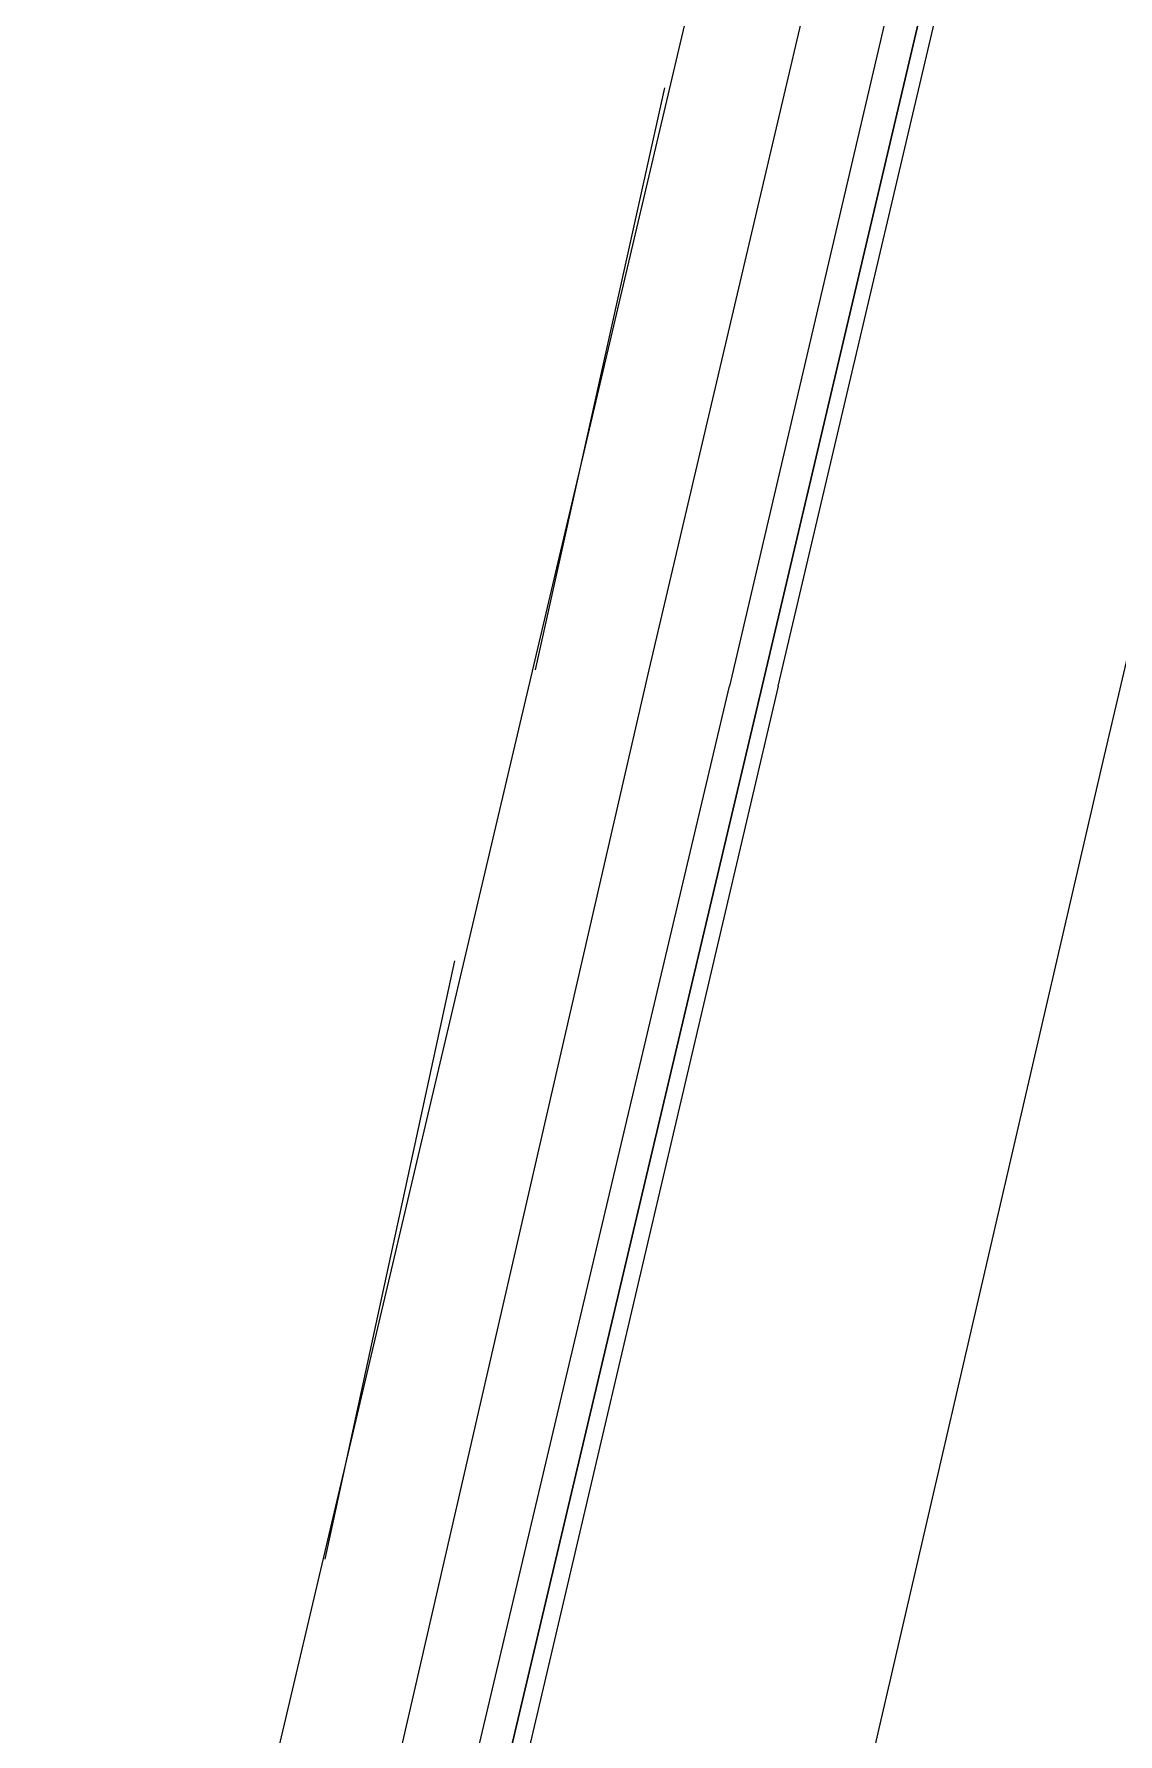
# Model space of a CAD drawing. Header units: feet. Extents: x -84 to 198, y -22 to 181.
# Drawn here: x 119.12 to 120.013, y 42.287 to 43.689 of the extents above; entities that cross this region are included whole.
import ezdxf

# ---------------------------------------------------------------- set-up
doc = ezdxf.new("R2010")
doc.units = ezdxf.units.FT
doc.layers.add('A-LINEA', color=7, linetype='CONTINUOUS')

msp = doc.modelspace()

# ---------------------------------------------------------------- linework, layer by layer
at = {"layer": 'A-LINEA'}
for p, q in [((119.12, 41.4178), (120.88, 48.8978)), ((119.5333, 43.1644), (119.64, 43.6444)), ((119.5333, 43.1644), (119.64, 43.6444)), ((119.6267, 43.1644), (119.2533, 41.5378)), ((119.6267, 43.1644), (119.2533, 41.5378)), ((119.36, 42.4311), (119.4667, 42.9244)), ((119.36, 42.4311), (119.4667, 42.9244))]:
    msp.add_line(p, q, dxfattribs=at)
for points in [[(119.7333, 43.1511), (120.16, 44.9644), (120.1467, 44.9644), (119.72, 43.1511), (120.1467, 44.9644), (120.1333, 44.9644), (120.1333, 44.9778), (120.12, 44.9778), (119.6933, 43.1511)], [(120.08, 44.9244), (120.08, 44.9111), (120.04, 44.9244), (119.6267, 43.1644)], [(119.5867, 41.2978), (120, 43.0844), (120.4133, 44.8444)], [(119.5867, 41.2978), (120, 43.0844), (120.4133, 44.8444)], [(119.7333, 43.1511), (119.3333, 41.4444), (119.32, 41.4578), (119.72, 43.1511), (119.32, 41.4578), (119.3067, 41.4578), (119.2933, 41.4578), (119.6933, 43.1511)], [(119.7333, 43.1511), (119.3333, 41.4444), (119.32, 41.4578), (119.72, 43.1511), (119.32, 41.4578), (119.3067, 41.4578), (119.2933, 41.4578), (119.6933, 43.1511)]]:
    msp.add_lwpolyline(points, dxfattribs=at)

doc.saveas('drawing.dxf')
